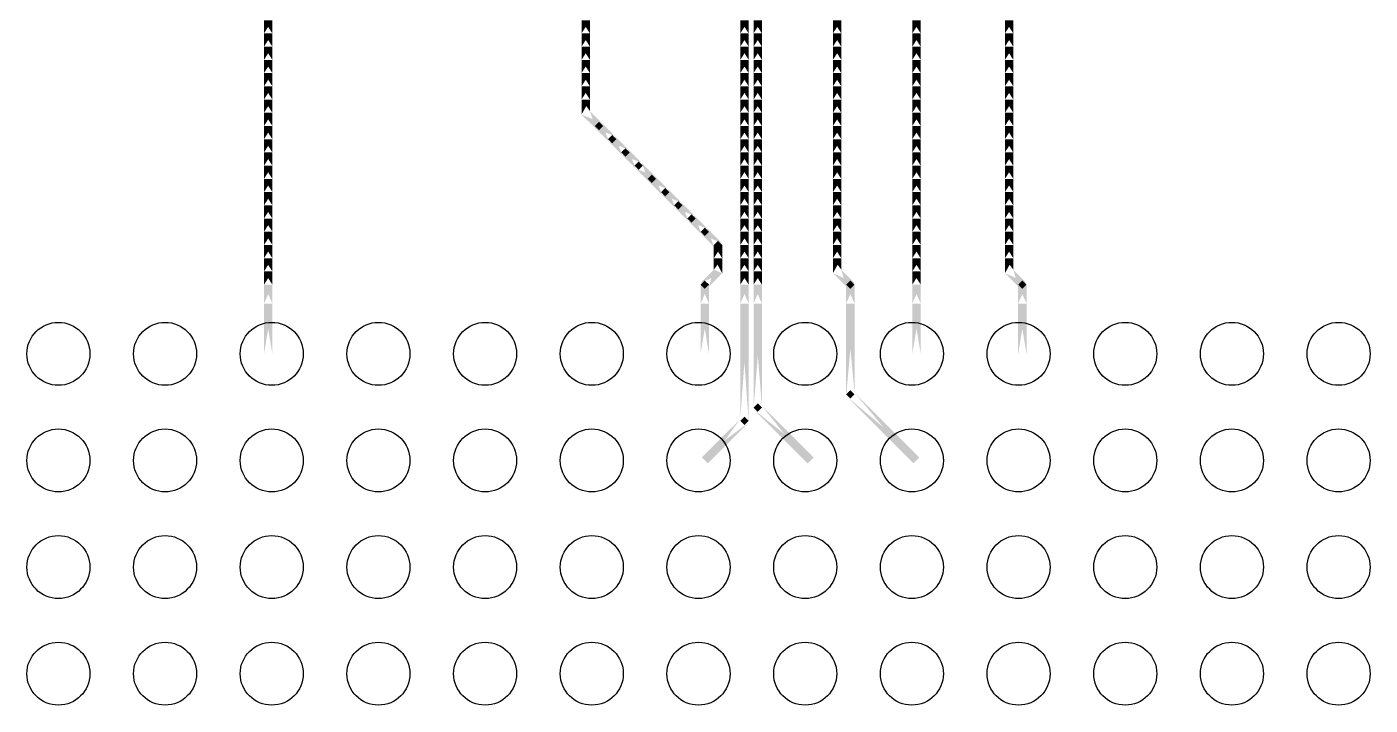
# Model space of a CAD drawing. Header units: metres. Extents: x -14835 to 79490, y -65266 to 750.
# Drawn here: x -750 to 31230, y -65266 to -49106 of the extents above; entities that cross this region are included whole.
import ezdxf

# ---------------------------------------------------------------- set-up
doc = ezdxf.new("R2010")
doc.units = ezdxf.units.M

msp = doc.modelspace()

# ---------------------------------------------------------------- linework, layer by layer
for centre in [(0, -56896), (2540, -56896), (5080, -56896), (7620, -56896), (10160, -56896), (12700, -56896), (15240, -56896), (17780, -56896), (20320, -56896), (22860, -56896), (25400, -56896), (27940, -56896), (30480, -56896), (0, -59436), (2540, -59436), (5080, -59436), (7620, -59436), (10160, -59436), (12700, -59436), (15240, -59436), (17780, -59436), (20320, -59436), (22860, -59436), (25400, -59436), (27940, -59436), (30480, -59436), (0, -61976), (2540, -61976), (5080, -61976), (7620, -61976), (10160, -61976), (12700, -61976), (15240, -61976), (17780, -61976), (20320, -61976), (22860, -61976), (25400, -61976), (27940, -61976), (30480, -61976), (0, -64516), (2540, -64516), (5080, -64516), (7620, -64516), (10160, -64516), (12700, -64516), (15240, -64516), (17780, -64516), (20320, -64516), (22860, -64516), (25400, -64516), (27940, -64516), (30480, -64516)]:
    msp.add_circle(centre, 750)
for points in [[(4895, -48948), (5095, -48948), (4895, -49263), (5095, -49263)], [(4895, -48948), (5095, -48948), (5095, -49263), (4895, -49263)], [(12455, -48948), (12655, -48948), (12455, -49263), (12655, -49263)], [(12455, -48948), (12655, -48948), (12655, -49263), (12455, -49263)], [(16235, -48948), (16435, -48948), (16235, -49263), (16435, -49263)], [(16235, -48948), (16435, -48948), (16435, -49263), (16235, -49263)], [(16550, -48948), (16750, -48948), (16550, -49263), (16750, -49263)], [(16550, -48948), (16750, -48948), (16750, -49263), (16550, -49263)], [(18440, -48948), (18640, -48948), (18440, -49263), (18640, -49263)], [(18440, -48948), (18640, -48948), (18640, -49263), (18440, -49263)], [(20330, -48948), (20530, -48948), (20330, -49263), (20530, -49263)], [(20330, -48948), (20530, -48948), (20530, -49263), (20330, -49263)], [(22535, -48948), (22735, -48948), (22535, -49263), (22735, -49263)], [(22535, -48948), (22735, -48948), (22735, -49263), (22535, -49263)], [(4895, -49263), (5095, -49263), (4895, -49578), (5095, -49578)], [(4895, -49263), (5095, -49263), (5095, -49578), (4895, -49578)], [(12455, -49263), (12655, -49263), (12455, -49578), (12655, -49578)], [(12455, -49263), (12655, -49263), (12655, -49578), (12455, -49578)], [(16235, -49263), (16435, -49263), (16235, -49578), (16435, -49578)], [(16235, -49263), (16435, -49263), (16435, -49578), (16235, -49578)], [(16550, -49263), (16750, -49263), (16550, -49578), (16750, -49578)], [(16550, -49263), (16750, -49263), (16750, -49578), (16550, -49578)], [(18440, -49263), (18640, -49263), (18440, -49578), (18640, -49578)], [(18440, -49263), (18640, -49263), (18640, -49578), (18440, -49578)], [(20330, -49263), (20530, -49263), (20330, -49578), (20530, -49578)], [(20330, -49263), (20530, -49263), (20530, -49578), (20330, -49578)], [(22535, -49263), (22735, -49263), (22535, -49578), (22735, -49578)], [(22535, -49263), (22735, -49263), (22735, -49578), (22535, -49578)], [(4895, -49578), (5095, -49578), (4895, -49893), (5095, -49893)], [(4895, -49578), (5095, -49578), (5095, -49893), (4895, -49893)], [(12455, -49578), (12655, -49578), (12455, -49893), (12655, -49893)], [(12455, -49578), (12655, -49578), (12655, -49893), (12455, -49893)], [(16235, -49578), (16435, -49578), (16235, -49893), (16435, -49893)], [(16235, -49578), (16435, -49578), (16435, -49893), (16235, -49893)], [(16550, -49578), (16750, -49578), (16550, -49893), (16750, -49893)], [(16550, -49578), (16750, -49578), (16750, -49893), (16550, -49893)], [(18440, -49578), (18640, -49578), (18440, -49893), (18640, -49893)], [(18440, -49578), (18640, -49578), (18640, -49893), (18440, -49893)], [(20330, -49578), (20530, -49578), (20330, -49893), (20530, -49893)], [(20330, -49578), (20530, -49578), (20530, -49893), (20330, -49893)], [(22535, -49578), (22735, -49578), (22535, -49893), (22735, -49893)], [(22535, -49578), (22735, -49578), (22735, -49893), (22535, -49893)], [(4895, -49893), (5095, -49893), (4895, -50208), (5095, -50208)], [(4895, -49893), (5095, -49893), (5095, -50208), (4895, -50208)], [(4895, -50208), (5095, -50208), (4895, -50523), (5095, -50523)], [(4895, -50208), (5095, -50208), (5095, -50523), (4895, -50523)], [(12455, -49893), (12655, -49893), (12455, -50208), (12655, -50208)], [(12455, -49893), (12655, -49893), (12655, -50208), (12455, -50208)], [(12455, -50208), (12655, -50208), (12455, -50523), (12655, -50523)], [(12455, -50208), (12655, -50208), (12655, -50523), (12455, -50523)], [(16235, -49893), (16435, -49893), (16235, -50208), (16435, -50208)], [(16235, -49893), (16435, -49893), (16435, -50208), (16235, -50208)], [(16235, -50208), (16435, -50208), (16235, -50523), (16435, -50523)], [(16235, -50208), (16435, -50208), (16435, -50523), (16235, -50523)], [(16550, -49893), (16750, -49893), (16550, -50208), (16750, -50208)], [(16550, -49893), (16750, -49893), (16750, -50208), (16550, -50208)], [(16550, -50208), (16750, -50208), (16550, -50523), (16750, -50523)], [(16550, -50208), (16750, -50208), (16750, -50523), (16550, -50523)], [(18440, -49893), (18640, -49893), (18440, -50208), (18640, -50208)], [(18440, -49893), (18640, -49893), (18640, -50208), (18440, -50208)], [(18440, -50208), (18640, -50208), (18440, -50523), (18640, -50523)], [(18440, -50208), (18640, -50208), (18640, -50523), (18440, -50523)], [(20330, -49893), (20530, -49893), (20330, -50208), (20530, -50208)], [(20330, -49893), (20530, -49893), (20530, -50208), (20330, -50208)], [(20330, -50208), (20530, -50208), (20330, -50523), (20530, -50523)], [(20330, -50208), (20530, -50208), (20530, -50523), (20330, -50523)], [(22535, -49893), (22735, -49893), (22535, -50208), (22735, -50208)], [(22535, -49893), (22735, -49893), (22735, -50208), (22535, -50208)], [(22535, -50208), (22735, -50208), (22535, -50523), (22735, -50523)], [(22535, -50208), (22735, -50208), (22735, -50523), (22535, -50523)], [(4895, -50523), (5095, -50523), (4895, -50838), (5095, -50838)], [(4895, -50523), (5095, -50523), (5095, -50838), (4895, -50838)], [(12455, -50523), (12655, -50523), (12455, -50838), (12655, -50838)], [(12455, -50523), (12655, -50523), (12655, -50838), (12455, -50838)], [(16235, -50523), (16435, -50523), (16235, -50838), (16435, -50838)], [(16235, -50523), (16435, -50523), (16435, -50838), (16235, -50838)], [(16550, -50523), (16750, -50523), (16550, -50838), (16750, -50838)], [(16550, -50523), (16750, -50523), (16750, -50838), (16550, -50838)], [(18440, -50523), (18640, -50523), (18440, -50838), (18640, -50838)], [(18440, -50523), (18640, -50523), (18640, -50838), (18440, -50838)], [(20330, -50523), (20530, -50523), (20330, -50838), (20530, -50838)], [(20330, -50523), (20530, -50523), (20530, -50838), (20330, -50838)], [(22535, -50523), (22735, -50523), (22535, -50838), (22735, -50838)], [(22535, -50523), (22735, -50523), (22735, -50838), (22535, -50838)], [(4895, -50838), (5095, -50838), (4895, -51153), (5095, -51153)], [(4895, -50838), (5095, -50838), (5095, -51153), (4895, -51153)], [(12455, -50838), (12655, -50838), (12455, -51194.421356), (12655, -51111.578644)], [(12455, -50838), (12655, -50838), (12655, -51111.578644), (12455, -51194.421356)], [(16235, -50838), (16435, -50838), (16235, -51153), (16435, -51153)], [(16235, -50838), (16435, -50838), (16435, -51153), (16235, -51153)], [(16550, -50838), (16750, -50838), (16550, -51153), (16750, -51153)], [(16550, -50838), (16750, -50838), (16750, -51153), (16550, -51153)], [(18440, -50838), (18640, -50838), (18440, -51153), (18640, -51153)], [(18440, -50838), (18640, -50838), (18640, -51153), (18440, -51153)], [(20330, -50838), (20530, -50838), (20330, -51153), (20530, -51153)], [(20330, -50838), (20530, -50838), (20530, -51153), (20330, -51153)], [(22535, -50838), (22735, -50838), (22535, -51153), (22735, -51153)], [(22535, -50838), (22735, -50838), (22735, -51153), (22535, -51153)], [(4895, -51153), (5095, -51153), (4895, -51468), (5095, -51468)], [(4895, -51153), (5095, -51153), (5095, -51468), (4895, -51468)], [(12655, -51111.578644), (12455, -51194.421356), (12799.289322, -51538.710678), (12940.710678, -51397.289322)], [(12655, -51111.578644), (12455, -51194.421356), (12940.710678, -51397.289322), (12799.289322, -51538.710678)], [(16235, -51153), (16435, -51153), (16235, -51468), (16435, -51468)], [(16235, -51153), (16435, -51153), (16435, -51468), (16235, -51468)], [(16550, -51153), (16750, -51153), (16550, -51468), (16750, -51468)], [(16550, -51153), (16750, -51153), (16750, -51468), (16550, -51468)], [(18440, -51153), (18640, -51153), (18440, -51468), (18640, -51468)], [(18440, -51153), (18640, -51153), (18640, -51468), (18440, -51468)], [(20330, -51153), (20530, -51153), (20330, -51468), (20530, -51468)], [(20330, -51153), (20530, -51153), (20530, -51468), (20330, -51468)], [(22535, -51153), (22735, -51153), (22535, -51468), (22735, -51468)], [(22535, -51153), (22735, -51153), (22735, -51468), (22535, -51468)], [(4895, -51468), (5095, -51468), (4895, -51783), (5095, -51783)], [(4895, -51468), (5095, -51468), (5095, -51783), (4895, -51783)], [(12870, -51368), (12770, -51468), (12970, -51468), (12870, -51568)], [(12799.289322, -51538.710678), (12940.710678, -51397.289322), (13114.289322, -51853.710678), (13255.710678, -51712.289322)], [(12799.289322, -51538.710678), (12940.710678, -51397.289322), (13255.710678, -51712.289322), (13114.289322, -51853.710678)], [(16235, -51468), (16435, -51468), (16235, -51783), (16435, -51783)], [(16235, -51468), (16435, -51468), (16435, -51783), (16235, -51783)], [(16550, -51468), (16750, -51468), (16550, -51783), (16750, -51783)], [(16550, -51468), (16750, -51468), (16750, -51783), (16550, -51783)], [(18440, -51468), (18640, -51468), (18440, -51783), (18640, -51783)], [(18440, -51468), (18640, -51468), (18640, -51783), (18440, -51783)], [(20330, -51468), (20530, -51468), (20330, -51783), (20530, -51783)], [(20330, -51468), (20530, -51468), (20530, -51783), (20330, -51783)], [(22535, -51468), (22735, -51468), (22535, -51783), (22735, -51783)], [(22535, -51468), (22735, -51468), (22735, -51783), (22535, -51783)], [(4895, -51783), (5095, -51783), (4895, -52098), (5095, -52098)], [(4895, -51783), (5095, -51783), (5095, -52098), (4895, -52098)], [(13185, -51683), (13085, -51783), (13285, -51783), (13185, -51883)], [(13114.289322, -51853.710678), (13255.710678, -51712.289322), (13429.289322, -52168.710678), (13570.710678, -52027.289322)], [(13114.289322, -51853.710678), (13255.710678, -51712.289322), (13570.710678, -52027.289322), (13429.289322, -52168.710678)], [(16235, -51783), (16435, -51783), (16235, -52098), (16435, -52098)], [(16235, -51783), (16435, -51783), (16435, -52098), (16235, -52098)], [(16550, -51783), (16750, -51783), (16550, -52098), (16750, -52098)], [(16550, -51783), (16750, -51783), (16750, -52098), (16550, -52098)], [(18440, -51783), (18640, -51783), (18440, -52098), (18640, -52098)], [(18440, -51783), (18640, -51783), (18640, -52098), (18440, -52098)], [(20330, -51783), (20530, -51783), (20330, -52098), (20530, -52098)], [(20330, -51783), (20530, -51783), (20530, -52098), (20330, -52098)], [(22535, -51783), (22735, -51783), (22535, -52098), (22735, -52098)], [(22535, -51783), (22735, -51783), (22735, -52098), (22535, -52098)], [(4895, -52098), (5095, -52098), (4895, -52413), (5095, -52413)], [(4895, -52098), (5095, -52098), (5095, -52413), (4895, -52413)], [(13500, -51998), (13400, -52098), (13600, -52098), (13500, -52198)], [(13429.289322, -52168.710678), (13570.710678, -52027.289322), (13744.289322, -52483.710678), (13885.710678, -52342.289322)], [(13429.289322, -52168.710678), (13570.710678, -52027.289322), (13885.710678, -52342.289322), (13744.289322, -52483.710678)], [(16235, -52098), (16435, -52098), (16235, -52413), (16435, -52413)], [(16235, -52098), (16435, -52098), (16435, -52413), (16235, -52413)], [(16550, -52098), (16750, -52098), (16550, -52413), (16750, -52413)], [(16550, -52098), (16750, -52098), (16750, -52413), (16550, -52413)], [(18440, -52098), (18640, -52098), (18440, -52413), (18640, -52413)], [(18440, -52098), (18640, -52098), (18640, -52413), (18440, -52413)], [(20330, -52098), (20530, -52098), (20330, -52413), (20530, -52413)], [(20330, -52098), (20530, -52098), (20530, -52413), (20330, -52413)], [(22535, -52098), (22735, -52098), (22535, -52413), (22735, -52413)], [(22535, -52098), (22735, -52098), (22735, -52413), (22535, -52413)], [(4895, -52413), (5095, -52413), (4895, -52728), (5095, -52728)], [(4895, -52413), (5095, -52413), (5095, -52728), (4895, -52728)], [(13815, -52313), (13715, -52413), (13915, -52413), (13815, -52513)], [(13744.289322, -52483.710678), (13885.710678, -52342.289322), (14059.289322, -52798.710678), (14200.710678, -52657.289322)], [(13744.289322, -52483.710678), (13885.710678, -52342.289322), (14200.710678, -52657.289322), (14059.289322, -52798.710678)], [(16235, -52413), (16435, -52413), (16235, -52728), (16435, -52728)], [(16235, -52413), (16435, -52413), (16435, -52728), (16235, -52728)], [(16550, -52413), (16750, -52413), (16550, -52728), (16750, -52728)], [(16550, -52413), (16750, -52413), (16750, -52728), (16550, -52728)], [(18440, -52413), (18640, -52413), (18440, -52728), (18640, -52728)], [(18440, -52413), (18640, -52413), (18640, -52728), (18440, -52728)], [(20330, -52413), (20530, -52413), (20330, -52728), (20530, -52728)], [(20330, -52413), (20530, -52413), (20530, -52728), (20330, -52728)], [(22535, -52413), (22735, -52413), (22535, -52728), (22735, -52728)], [(22535, -52413), (22735, -52413), (22735, -52728), (22535, -52728)], [(4895, -52728), (5095, -52728), (4895, -53043), (5095, -53043)], [(4895, -52728), (5095, -52728), (5095, -53043), (4895, -53043)], [(14130, -52628), (14030, -52728), (14230, -52728), (14130, -52828)], [(14059.289322, -52798.710678), (14200.710678, -52657.289322), (14374.289322, -53113.710678), (14515.710678, -52972.289322)], [(14059.289322, -52798.710678), (14200.710678, -52657.289322), (14515.710678, -52972.289322), (14374.289322, -53113.710678)], [(16235, -52728), (16435, -52728), (16235, -53043), (16435, -53043)], [(16235, -52728), (16435, -52728), (16435, -53043), (16235, -53043)], [(16550, -52728), (16750, -52728), (16550, -53043), (16750, -53043)], [(16550, -52728), (16750, -52728), (16750, -53043), (16550, -53043)], [(18440, -52728), (18640, -52728), (18440, -53043), (18640, -53043)], [(18440, -52728), (18640, -52728), (18640, -53043), (18440, -53043)], [(20330, -52728), (20530, -52728), (20330, -53043), (20530, -53043)], [(20330, -52728), (20530, -52728), (20530, -53043), (20330, -53043)], [(22535, -52728), (22735, -52728), (22535, -53043), (22735, -53043)], [(22535, -52728), (22735, -52728), (22735, -53043), (22535, -53043)], [(4895, -53043), (5095, -53043), (4895, -53358), (5095, -53358)], [(4895, -53043), (5095, -53043), (5095, -53358), (4895, -53358)], [(14445, -52943), (14345, -53043), (14545, -53043), (14445, -53143)], [(14374.289322, -53113.710678), (14515.710678, -52972.289322), (14689.289322, -53428.710678), (14830.710678, -53287.289322)], [(14374.289322, -53113.710678), (14515.710678, -52972.289322), (14830.710678, -53287.289322), (14689.289322, -53428.710678)], [(16235, -53043), (16435, -53043), (16235, -53358), (16435, -53358)], [(16235, -53043), (16435, -53043), (16435, -53358), (16235, -53358)], [(16550, -53043), (16750, -53043), (16550, -53358), (16750, -53358)], [(16550, -53043), (16750, -53043), (16750, -53358), (16550, -53358)], [(18440, -53043), (18640, -53043), (18440, -53358), (18640, -53358)], [(18440, -53043), (18640, -53043), (18640, -53358), (18440, -53358)], [(20330, -53043), (20530, -53043), (20330, -53358), (20530, -53358)], [(20330, -53043), (20530, -53043), (20530, -53358), (20330, -53358)], [(22535, -53043), (22735, -53043), (22535, -53358), (22735, -53358)], [(22535, -53043), (22735, -53043), (22735, -53358), (22535, -53358)], [(4895, -53358), (5095, -53358), (4895, -53673), (5095, -53673)], [(4895, -53358), (5095, -53358), (5095, -53673), (4895, -53673)], [(14760, -53258), (14660, -53358), (14860, -53358), (14760, -53458)], [(14689.289322, -53428.710678), (14830.710678, -53287.289322), (15004.289322, -53743.710678), (15145.710678, -53602.289322)], [(14689.289322, -53428.710678), (14830.710678, -53287.289322), (15145.710678, -53602.289322), (15004.289322, -53743.710678)], [(16235, -53358), (16435, -53358), (16235, -53673), (16435, -53673)], [(16235, -53358), (16435, -53358), (16435, -53673), (16235, -53673)], [(16550, -53358), (16750, -53358), (16550, -53673), (16750, -53673)], [(16550, -53358), (16750, -53358), (16750, -53673), (16550, -53673)], [(18440, -53358), (18640, -53358), (18440, -53673), (18640, -53673)], [(18440, -53358), (18640, -53358), (18640, -53673), (18440, -53673)], [(20330, -53358), (20530, -53358), (20330, -53673), (20530, -53673)], [(20330, -53358), (20530, -53358), (20530, -53673), (20330, -53673)], [(22535, -53358), (22735, -53358), (22535, -53673), (22735, -53673)], [(22535, -53358), (22735, -53358), (22735, -53673), (22535, -53673)], [(4895, -53673), (5095, -53673), (4895, -53988), (5095, -53988)], [(4895, -53673), (5095, -53673), (5095, -53988), (4895, -53988)], [(15075, -53573), (14975, -53673), (15175, -53673), (15075, -53773)], [(15004.289322, -53743.710678), (15145.710678, -53602.289322), (15319.289322, -54058.710678), (15460.710678, -53917.289322)], [(15004.289322, -53743.710678), (15145.710678, -53602.289322), (15460.710678, -53917.289322), (15319.289322, -54058.710678)], [(16235, -53673), (16435, -53673), (16235, -53988), (16435, -53988)], [(16235, -53673), (16435, -53673), (16435, -53988), (16235, -53988)], [(16550, -53673), (16750, -53673), (16550, -53988), (16750, -53988)], [(16550, -53673), (16750, -53673), (16750, -53988), (16550, -53988)], [(18440, -53673), (18640, -53673), (18440, -53988), (18640, -53988)], [(18440, -53673), (18640, -53673), (18640, -53988), (18440, -53988)], [(20330, -53673), (20530, -53673), (20330, -53988), (20530, -53988)], [(20330, -53673), (20530, -53673), (20530, -53988), (20330, -53988)], [(22535, -53673), (22735, -53673), (22535, -53988), (22735, -53988)], [(22535, -53673), (22735, -53673), (22735, -53988), (22535, -53988)], [(4895, -53988), (5095, -53988), (4895, -54303), (5095, -54303)], [(4895, -53988), (5095, -53988), (5095, -54303), (4895, -54303)], [(15390, -53888), (15290, -53988), (15490, -53988), (15390, -54088)], [(15319.289322, -54058.710678), (15460.710678, -53917.289322), (15805, -54261.578644), (15605, -54344.421356)], [(15319.289322, -54058.710678), (15460.710678, -53917.289322), (15605, -54344.421356), (15805, -54261.578644)], [(16235, -53988), (16435, -53988), (16235, -54303), (16435, -54303)], [(16235, -53988), (16435, -53988), (16435, -54303), (16235, -54303)], [(16550, -53988), (16750, -53988), (16550, -54303), (16750, -54303)], [(16550, -53988), (16750, -53988), (16750, -54303), (16550, -54303)], [(18440, -53988), (18640, -53988), (18440, -54303), (18640, -54303)], [(18440, -53988), (18640, -53988), (18640, -54303), (18440, -54303)], [(20330, -53988), (20530, -53988), (20330, -54303), (20530, -54303)], [(20330, -53988), (20530, -53988), (20530, -54303), (20330, -54303)], [(22535, -53988), (22735, -53988), (22535, -54303), (22735, -54303)], [(22535, -53988), (22735, -53988), (22735, -54303), (22535, -54303)], [(4895, -54303), (5095, -54303), (4895, -54618), (5095, -54618)], [(4895, -54303), (5095, -54303), (5095, -54618), (4895, -54618)], [(15705, -54203), (15605, -54303), (15805, -54303), (15705, -54403)], [(15605, -54303), (15805, -54303), (15605, -54618), (15805, -54618)], [(15605, -54303), (15805, -54303), (15805, -54618), (15605, -54618)], [(16235, -54303), (16435, -54303), (16235, -54618), (16435, -54618)], [(16235, -54303), (16435, -54303), (16435, -54618), (16235, -54618)], [(16550, -54303), (16750, -54303), (16550, -54618), (16750, -54618)], [(16550, -54303), (16750, -54303), (16750, -54618), (16550, -54618)], [(18440, -54303), (18640, -54303), (18440, -54618), (18640, -54618)], [(18440, -54303), (18640, -54303), (18640, -54618), (18440, -54618)], [(20330, -54303), (20530, -54303), (20330, -54618), (20530, -54618)], [(20330, -54303), (20530, -54303), (20530, -54618), (20330, -54618)], [(22535, -54303), (22735, -54303), (22535, -54618), (22735, -54618)], [(22535, -54303), (22735, -54303), (22735, -54618), (22535, -54618)], [(4895, -54618), (5095, -54618), (4895, -54933), (5095, -54933)], [(4895, -54618), (5095, -54618), (5095, -54933), (4895, -54933)], [(15605, -54618), (15805, -54618), (15805, -54974.421356), (15605, -54891.578644)], [(15605, -54618), (15805, -54618), (15605, -54891.578644), (15805, -54974.421356)], [(16235, -54618), (16435, -54618), (16235, -54933), (16435, -54933)], [(16235, -54618), (16435, -54618), (16435, -54933), (16235, -54933)], [(16550, -54618), (16750, -54618), (16550, -54933), (16750, -54933)], [(16550, -54618), (16750, -54618), (16750, -54933), (16550, -54933)], [(18440, -54618), (18640, -54618), (18440, -54974.421356), (18640, -54891.578644)], [(18440, -54618), (18640, -54618), (18640, -54891.578644), (18440, -54974.421356)], [(20330, -54618), (20530, -54618), (20330, -54933), (20530, -54933)], [(20330, -54618), (20530, -54618), (20530, -54933), (20330, -54933)], [(22535, -54618), (22735, -54618), (22535, -54974.421356), (22735, -54891.578644)], [(22535, -54618), (22735, -54618), (22735, -54891.578644), (22535, -54974.421356)], [(4895, -54933), (5095, -54933), (4895, -55248), (5095, -55248)], [(4895, -54933), (5095, -54933), (5095, -55248), (4895, -55248)], [(15605, -54891.578644), (15805, -54974.421356), (15290, -55206.578644), (15490, -55289.421356)], [(15605, -54891.578644), (15805, -54974.421356), (15490, -55289.421356), (15290, -55206.578644)], [(16235, -54933), (16435, -54933), (16235, -55248), (16435, -55248)], [(16235, -54933), (16435, -54933), (16435, -55248), (16235, -55248)], [(16550, -54933), (16750, -54933), (16550, -55248), (16750, -55248)], [(16550, -54933), (16750, -54933), (16750, -55248), (16550, -55248)], [(18640, -54891.578644), (18440, -54974.421356), (18955, -55206.578644), (18755, -55289.421356)], [(18640, -54891.578644), (18440, -54974.421356), (18755, -55289.421356), (18955, -55206.578644)], [(20330, -54933), (20530, -54933), (20330, -55248), (20530, -55248)], [(20330, -54933), (20530, -54933), (20530, -55248), (20330, -55248)], [(22735, -54891.578644), (22535, -54974.421356), (23050, -55206.578644), (22850, -55289.421356)], [(22735, -54891.578644), (22535, -54974.421356), (22850, -55289.421356), (23050, -55206.578644)], [(4895, -55248), (5095, -55248), (4895, -55697), (5095, -55697)], [(4895, -55248), (5095, -55248), (5095, -55697), (4895, -55697)], [(15390, -55148), (15290, -55248), (15490, -55248), (15390, -55348)], [(15290, -55248), (15490, -55248), (15290, -55697), (15490, -55697)], [(15290, -55248), (15490, -55248), (15490, -55697), (15290, -55697)], [(16235, -55248), (16435, -55248), (16235, -55697), (16435, -55697)], [(16235, -55248), (16435, -55248), (16435, -55697), (16235, -55697)], [(16550, -55248), (16750, -55248), (16550, -55697), (16750, -55697)], [(16550, -55248), (16750, -55248), (16750, -55697), (16550, -55697)], [(18855, -55148), (18755, -55248), (18955, -55248), (18855, -55348)], [(18755, -55248), (18955, -55248), (18755, -55697), (18955, -55697)], [(18755, -55248), (18955, -55248), (18955, -55697), (18755, -55697)], [(20330, -55248), (20530, -55248), (20330, -55697), (20530, -55697)], [(20330, -55248), (20530, -55248), (20530, -55697), (20330, -55697)], [(22950, -55148), (22850, -55248), (23050, -55248), (22950, -55348)], [(22850, -55248), (23050, -55248), (22850, -55697), (23050, -55697)], [(22850, -55248), (23050, -55248), (23050, -55697), (22850, -55697)], [(4895, -55697), (5095, -55697), (4895, -56896), (5095, -56896)], [(4895, -55697), (5095, -55697), (5095, -56896), (4895, -56896)], [(15290, -55697), (15490, -55697), (15290, -56896), (15490, -56896)], [(15290, -55697), (15490, -55697), (15490, -56896), (15290, -56896)], [(16235, -55697), (16435, -55697), (16435, -58532.421356), (16235, -58449.578644)], [(16235, -55697), (16435, -55697), (16235, -58449.578644), (16435, -58532.421356)], [(16550, -55697), (16750, -55697), (16550, -58217.421356), (16750, -58134.578644)], [(16550, -55697), (16750, -55697), (16750, -58134.578644), (16550, -58217.421356)], [(18755, -55697), (18955, -55697), (18755, -57902.421356), (18955, -57819.578644)], [(18755, -55697), (18955, -55697), (18955, -57819.578644), (18755, -57902.421356)], [(20330, -55697), (20530, -55697), (20330, -56896), (20530, -56896)], [(20330, -55697), (20530, -55697), (20530, -56896), (20330, -56896)], [(22850, -55697), (23050, -55697), (22850, -56896), (23050, -56896)], [(22850, -55697), (23050, -55697), (23050, -56896), (22850, -56896)], [(18855, -57761), (18755, -57861), (18955, -57861), (18855, -57961)], [(18955, -57819.578644), (18755, -57902.421356), (20359.289322, -59506.710678), (20500.710678, -59365.289322)], [(18955, -57819.578644), (18755, -57902.421356), (20500.710678, -59365.289322), (20359.289322, -59506.710678)], [(16650, -58076), (16550, -58176), (16750, -58176), (16650, -58276)], [(16750, -58134.578644), (16550, -58217.421356), (17839.289322, -59506.710678), (17980.710678, -59365.289322)], [(16750, -58134.578644), (16550, -58217.421356), (17980.710678, -59365.289322), (17839.289322, -59506.710678)], [(16235, -58449.578644), (16435, -58532.421356), (15319.289322, -59365.289322), (15460.710678, -59506.710678)], [(16235, -58449.578644), (16435, -58532.421356), (15460.710678, -59506.710678), (15319.289322, -59365.289322)], [(16335, -58391), (16235, -58491), (16435, -58491), (16335, -58591)]]:
    msp.add_solid(points)

doc.saveas('drawing.dxf')
